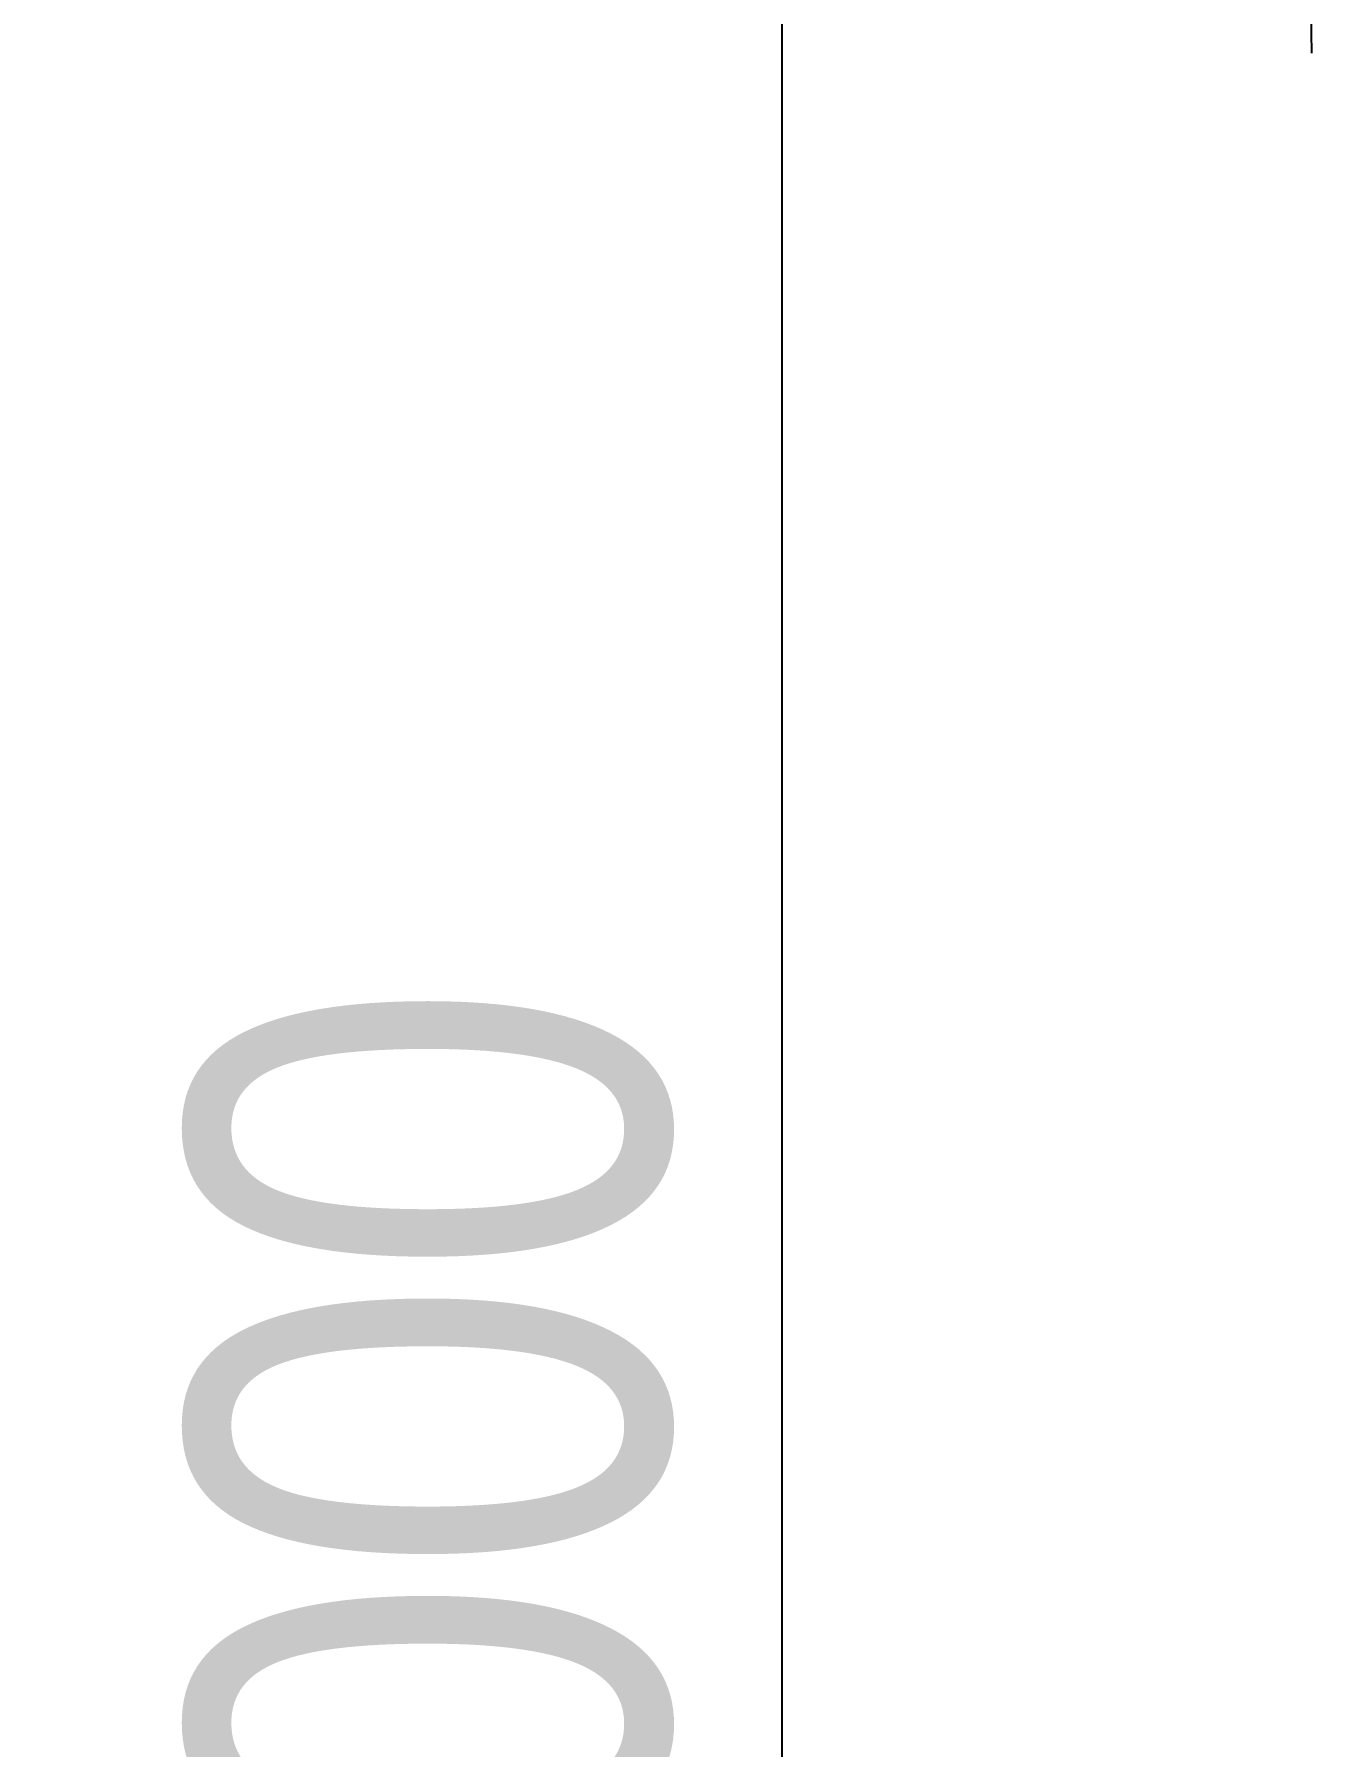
# Model space of a CAD drawing. Header units: millimetres. Extents: x -5010 to 6597, y -5069 to 5109.
# Drawn here: x 3688 to 4890, y 126 to 1736 of the extents above; entities that cross this region are included whole.
import ezdxf

# ---------------------------------------------------------------- set-up
doc = ezdxf.new("R2010")
doc.units = ezdxf.units.MM
for name, color, linetype in [('DiKom', 7, 'Continuous'), ('DIKOM_РАЗМЕР_ЗОНА', 7, 'Continuous'), ('DIKOM_РАЗМЕР_ОБЪЕКТА', 7, 'Continuous')]:
    doc.layers.add(name, color=color, linetype=linetype)
doc.styles.add('style1', font='arial.ttf', dxfattribs={"width": 0.8})
doc.dimstyles.new('1-50', dxfattribs={"dimtxt": 300, "dimasz": 200, "dimexe": 100, "dimexo": 0, "dimgap": 100, "dimtad": 1, "dimtxsty": 'style1', "dimcen": 200, "dimclrd": 7, "dimclre": 7, "dimclrt": 7, "dimadec": 1, "dimazin": 2, "dimtfac": 1, "dimtmove": 0, "dimatfit": 2, "dimfxl": 0, "dimlwd": 25, "dimlwe": 18, "dimarcsym": 0})

# ---------------------------------------------------------------- blocks, each defined once
blk = doc.blocks.new('*D9')
at = {"layer": 'Defpoints', "color": 0, "transparency": 16777216}
for p in [(291.3, 3608.6), (3201.6, -2426.6), (4391.2, -2426.6)]:
    blk.add_point(p, dxfattribs=at)
at = {"layer": 'DIKOM_РАЗМЕР_ОБЪЕКТА', "color": 7, "lineweight": 18, "transparency": 16777216}
for p, q in [((291.3, 3608.6), (4491.2, 3608.6)), ((3201.6, -2426.6), (4491.2, -2426.6))]:
    blk.add_line(p, q, dxfattribs=at)
at = {"layer": 'DIKOM_РАЗМЕР_ОБЪЕКТА', "color": 7, "lineweight": 25, "transparency": 16777216}
blk.add_line((4391.2, 3408.6), (4391.2, -2226.6), dxfattribs=at)
at = {"layer": 'DIKOM_РАЗМЕР_ОБЪЕКТА', "color": 7, "transparency": 16777216}
for points in [[(4357.9, 3408.6), (4424.6, 3408.6), (4391.2, 3608.6)], [(4357.9, -2226.6), (4424.6, -2226.6), (4391.2, -2426.6)]]:
    blk.add_solid(points, dxfattribs=at)
at = {"layer": 'DIKOM_РАЗМЕР_ОБЪЕКТА', "color": 7, "transparency": 16777216, "insert": (4061.5, 287.3), "char_height": 300, "attachment_point": 5, "rotation": 90, "style": 'style1'}
blk.add_mtext('{\\H1.5x;6000}', dxfattribs=at)
blk = doc.blocks.new('*D11')
at = {"layer": 'Defpoints', "color": 0, "transparency": 16777216}
for p in [(97.8, 5108.6), (2495.6, -4426.6), (6497.5, -4426.6)]:
    blk.add_point(p, dxfattribs=at)
at = {"layer": 'DIKOM_РАЗМЕР_ЗОНА', "color": 7, "lineweight": 18, "transparency": 16777216}
for p, q in [((97.8, 5108.6), (6597.5, 5108.6)), ((2495.6, -4426.6), (6597.5, -4426.6))]:
    blk.add_line(p, q, dxfattribs=at)
at = {"layer": 'DIKOM_РАЗМЕР_ЗОНА', "color": 7, "lineweight": 25, "transparency": 16777216}
blk.add_line((6497.5, 4908.6), (6497.5, -4226.6), dxfattribs=at)
at = {"layer": 'DIKOM_РАЗМЕР_ЗОНА', "color": 7, "transparency": 16777216}
for points in [[(6464.1, 4908.6), (6530.8, 4908.6), (6497.5, 5108.6)], [(6464.1, -4226.6), (6530.8, -4226.6), (6497.5, -4426.6)]]:
    blk.add_solid(points, dxfattribs=at)
at = {"layer": 'DIKOM_РАЗМЕР_ЗОНА', "color": 7, "transparency": 16777216, "insert": (6167.7, -51.5), "char_height": 300, "attachment_point": 5, "rotation": 90, "style": 'style1'}
blk.add_mtext('{\\H1.5x;9500}', dxfattribs=at)

msp = doc.modelspace()

# ---------------------------------------------------------------- linework, layer by layer
at = {"layer": 'DiKom', "color": 3}
msp.add_arc((3389.559, 1718.636), 1500, 0, 90, dxfattribs=at)

# ---------------------------------------------------------------- dimensions: what is measured, and where the dimension line sits
at = {"layer": 'DIKOM_РАЗМЕР_ЗОНА'}
dim = msp.add_linear_dim(base=(6497.466, -4426.587), p1=(97.814, 5108.638), p2=(2495.559, -4426.587), angle=90, text='{\\H1.5x;9500}', dimstyle='1-50', dxfattribs=at)
dim.commit()
dim.dimension.update_dxf_attribs({"geometry": '*D11', "text_midpoint": (6497.466, -51.549), "dimtype": 160})
at = {"layer": 'DIKOM_РАЗМЕР_ОБЪЕКТА'}
dim = msp.add_linear_dim(base=(4391.229, -2426.587), p1=(291.325, 3608.638), p2=(3201.559, -2426.587), angle=90, text='{\\H1.5x;6000}', dimstyle='1-50', dxfattribs=at)
dim.commit()
dim.dimension.update_dxf_attribs({"geometry": '*D9', "text_midpoint": (4391.229, 287.258), "dimtype": 160})

doc.saveas('drawing.dxf')
